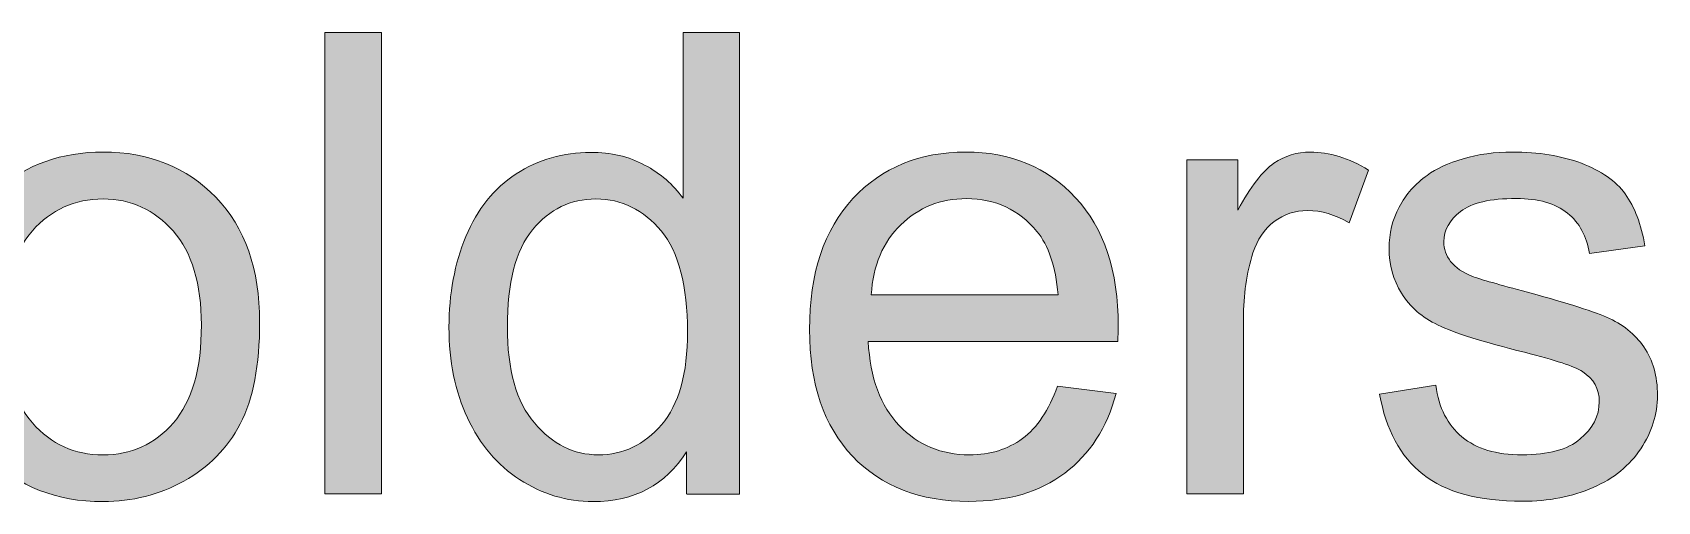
# Model space of a CAD drawing. Header units: inches. Extents: x 247 to 2765, y -1897 to -1110.
# Drawn here: x 1601.3 to 1611.96, y -1742.8 to -1739.72 of the extents above; entities that cross this region are included whole.
import ezdxf

# ---------------------------------------------------------------- set-up
doc = ezdxf.new("R2010")
doc.units = ezdxf.units.IN
doc.header["$MEASUREMENT"] = 0
doc.layers.add('Layer 1', color=7, linetype='Continuous')

# ---------------------------------------------------------------- blocks, each defined once
blk = doc.blocks.new('block 274')
at = {"layer": 'Layer 1', "true_color": 0x3cb54a}
h = blk.add_hatch(color=95, dxfattribs=at)
h.dxf.hatch_style = 2
h.paths.add_polyline_path([(1603.221, -1742.748), (1603.221, -1739.718), (1603.593, -1739.718), (1603.593, -1742.748)])
h = blk.add_hatch(color=95, dxfattribs=at)
h.dxf.hatch_style = 2
edge = h.paths.add_edge_path()
edge.add_spline(control_points=[(1605.594, -1742.748), (1605.594, -1742.748), (1605.594, -1742.471), (1605.594, -1742.471), (1605.455, -1742.689), (1605.25, -1742.798), (1604.98, -1742.798), (1604.806, -1742.798), (1604.645, -1742.749), (1604.498, -1742.653), (1604.352, -1742.558), (1604.238, -1742.423), (1604.156, -1742.249), (1604.076, -1742.076), (1604.035, -1741.877), (1604.035, -1741.653), (1604.035, -1741.434), (1604.072, -1741.235), (1604.146, -1741.057), (1604.22, -1740.879), (1604.329, -1740.741), (1604.475, -1740.647), (1604.621, -1740.552), (1604.784, -1740.505), (1604.965, -1740.505), (1605.097, -1740.505), (1605.215, -1740.532), (1605.318, -1740.588), (1605.422, -1740.644), (1605.505, -1740.716), (1605.571, -1740.806), (1605.571, -1740.806), (1605.571, -1739.718), (1605.571, -1739.718), (1605.571, -1739.718), (1605.941, -1739.718), (1605.941, -1739.718), (1605.941, -1739.718), (1605.941, -1742.749), (1605.941, -1742.749), (1605.941, -1742.749), (1605.595, -1742.749), (1605.595, -1742.749), (1605.595, -1742.749), (1605.595, -1742.748), (1605.595, -1742.748), (1605.595, -1742.748), (1605.594, -1742.748), (1605.594, -1742.748), (1605.594, -1742.748), (1605.594, -1742.748), (1605.594, -1742.748)], knot_values=[0, 0, 0, 0, 1, 1, 1, 2, 2, 2, 3, 3, 3, 4, 4, 4, 5, 5, 5, 6, 6, 6, 7, 7, 7, 8, 8, 8, 9, 9, 9, 10, 10, 10, 11, 11, 11, 12, 12, 12, 13, 13, 13, 14, 14, 14, 15, 15, 15, 16, 16, 16, 17, 17, 17, 17], degree=3, periodic=1)
edge = h.paths.add_edge_path()
edge.add_spline(control_points=[(1604.418, -1741.652), (1604.418, -1741.933), (1604.477, -1742.144), (1604.596, -1742.282), (1604.714, -1742.422), (1604.854, -1742.491), (1605.015, -1742.491), (1605.178, -1742.491), (1605.316, -1742.425), (1605.43, -1742.293), (1605.543, -1742.16), (1605.6, -1741.957), (1605.6, -1741.683), (1605.6, -1741.382), (1605.542, -1741.162), (1605.427, -1741.021), (1605.311, -1740.882), (1605.168, -1740.811), (1604.999, -1740.811), (1604.832, -1740.811), (1604.695, -1740.878), (1604.583, -1741.013), (1604.473, -1741.149), (1604.418, -1741.362), (1604.418, -1741.652)], knot_values=[0, 0, 0, 0, 1, 1, 1, 2, 2, 2, 3, 3, 3, 4, 4, 4, 5, 5, 5, 6, 6, 6, 7, 7, 7, 8, 8, 8, 8], degree=3, periodic=1)
h = blk.add_hatch(color=95, dxfattribs=at)
h.dxf.hatch_style = 2
edge = h.paths.add_edge_path()
edge.add_spline(control_points=[(1600.736, -1741.65), (1600.736, -1741.245), (1600.848, -1740.943), (1601.075, -1740.747), (1601.264, -1740.585), (1601.494, -1740.503), (1601.766, -1740.503), (1602.067, -1740.503), (1602.314, -1740.602), (1602.506, -1740.8), (1602.697, -1740.999), (1602.793, -1741.271), (1602.793, -1741.619), (1602.793, -1741.902), (1602.751, -1742.125), (1602.666, -1742.287), (1602.581, -1742.449), (1602.458, -1742.574), (1602.296, -1742.663), (1602.134, -1742.753), (1601.957, -1742.798), (1601.766, -1742.798), (1601.458, -1742.798), (1601.21, -1742.7), (1601.021, -1742.502), (1600.831, -1742.305), (1600.736, -1742.02), (1600.736, -1741.65)], knot_values=[0, 0, 0, 0, 1, 1, 1, 2, 2, 2, 3, 3, 3, 4, 4, 4, 5, 5, 5, 6, 6, 6, 7, 7, 7, 8, 8, 8, 9, 9, 9, 9], degree=3, periodic=1)
edge = h.paths.add_edge_path()
edge.add_spline(control_points=[(1601.119, -1741.65), (1601.119, -1741.932), (1601.18, -1742.143), (1601.302, -1742.282), (1601.426, -1742.422), (1601.579, -1742.492), (1601.766, -1742.492), (1601.949, -1742.492), (1602.104, -1742.422), (1602.227, -1742.281), (1602.349, -1742.14), (1602.411, -1741.926), (1602.411, -1741.638), (1602.411, -1741.367), (1602.348, -1741.161), (1602.226, -1741.021), (1602.103, -1740.882), (1601.949, -1740.811), (1601.766, -1740.811), (1601.58, -1740.811), (1601.425, -1740.881), (1601.302, -1741.02), (1601.18, -1741.159), (1601.119, -1741.369), (1601.119, -1741.65)], knot_values=[0, 0, 0, 0, 1, 1, 1, 2, 2, 2, 3, 3, 3, 4, 4, 4, 5, 5, 5, 6, 6, 6, 7, 7, 7, 8, 8, 8, 8], degree=3, periodic=1)
h = blk.add_hatch(color=95, dxfattribs=at)
h.dxf.hatch_style = 2
edge = h.paths.add_edge_path()
edge.add_spline(control_points=[(1608.027, -1742.041), (1608.027, -1742.041), (1608.411, -1742.089), (1608.411, -1742.089), (1608.351, -1742.313), (1608.238, -1742.488), (1608.074, -1742.612), (1607.91, -1742.735), (1607.701, -1742.797), (1607.446, -1742.797), (1607.126, -1742.797), (1606.87, -1742.698), (1606.682, -1742.5), (1606.494, -1742.302), (1606.4, -1742.025), (1606.4, -1741.669), (1606.4, -1741.299), (1606.496, -1741.013), (1606.685, -1740.808), (1606.877, -1740.604), (1607.122, -1740.503), (1607.426, -1740.503), (1607.72, -1740.503), (1607.96, -1740.602), (1608.146, -1740.803), (1608.332, -1741.002), (1608.425, -1741.283), (1608.425, -1741.646), (1608.425, -1741.669), (1608.424, -1741.701), (1608.423, -1741.746), (1608.423, -1741.746), (1606.785, -1741.746), (1606.785, -1741.746), (1606.798, -1741.987), (1606.867, -1742.171), (1606.989, -1742.299), (1607.113, -1742.427), (1607.265, -1742.491), (1607.449, -1742.491), (1607.586, -1742.491), (1607.702, -1742.455), (1607.797, -1742.384), (1607.894, -1742.312), (1607.97, -1742.198), (1608.027, -1742.041)], knot_values=[0, 0, 0, 0, 1, 1, 1, 2, 2, 2, 3, 3, 3, 4, 4, 4, 5, 5, 5, 6, 6, 6, 7, 7, 7, 8, 8, 8, 9, 9, 9, 10, 10, 10, 11, 11, 11, 12, 12, 12, 13, 13, 13, 14, 14, 14, 15, 15, 15, 15], degree=3, periodic=1)
edge = h.paths.add_edge_path()
edge.add_spline(control_points=[(1606.805, -1741.44), (1606.805, -1741.44), (1608.031, -1741.44), (1608.031, -1741.44), (1608.015, -1741.255), (1607.968, -1741.116), (1607.892, -1741.024), (1607.773, -1740.881), (1607.619, -1740.809), (1607.43, -1740.809), (1607.26, -1740.809), (1607.115, -1740.866), (1606.999, -1740.981), (1606.882, -1741.094), (1606.817, -1741.248), (1606.805, -1741.44)], knot_values=[0, 0, 0, 0, 1, 1, 1, 2, 2, 2, 3, 3, 3, 4, 4, 4, 5, 5, 5, 5], degree=3, periodic=1)
h = blk.add_hatch(color=95, dxfattribs=at)
h.dxf.hatch_style = 2
edge = h.paths.add_edge_path()
edge.add_spline(control_points=[(1608.875, -1742.748), (1608.875, -1742.748), (1608.875, -1740.553), (1608.875, -1740.553), (1608.875, -1740.553), (1609.209, -1740.553), (1609.209, -1740.553), (1609.209, -1740.553), (1609.209, -1740.885), (1609.209, -1740.885), (1609.294, -1740.73), (1609.374, -1740.627), (1609.446, -1740.577), (1609.518, -1740.527), (1609.599, -1740.503), (1609.685, -1740.503), (1609.81, -1740.503), (1609.938, -1740.542), (1610.068, -1740.622), (1610.068, -1740.622), (1609.94, -1740.968), (1609.94, -1740.968), (1609.849, -1740.914), (1609.758, -1740.887), (1609.667, -1740.887), (1609.586, -1740.887), (1609.512, -1740.911), (1609.449, -1740.96), (1609.383, -1741.01), (1609.338, -1741.077), (1609.309, -1741.164), (1609.268, -1741.296), (1609.247, -1741.441), (1609.247, -1741.598), (1609.247, -1741.598), (1609.247, -1742.747), (1609.247, -1742.747), (1609.247, -1742.747), (1608.875, -1742.747), (1608.875, -1742.747), (1608.875, -1742.747), (1608.875, -1742.748), (1608.875, -1742.748)], knot_values=[0, 0, 0, 0, 1, 1, 1, 2, 2, 2, 3, 3, 3, 4, 4, 4, 5, 5, 5, 6, 6, 6, 7, 7, 7, 8, 8, 8, 9, 9, 9, 10, 10, 10, 11, 11, 11, 12, 12, 12, 13, 13, 13, 14, 14, 14, 14], degree=3, periodic=1)
h = blk.add_hatch(color=95, dxfattribs=at)
h.dxf.hatch_style = 2
edge = h.paths.add_edge_path()
edge.add_spline(control_points=[(1610.14, -1742.092), (1610.14, -1742.092), (1610.508, -1742.034), (1610.508, -1742.034), (1610.529, -1742.182), (1610.586, -1742.295), (1610.68, -1742.373), (1610.775, -1742.452), (1610.907, -1742.491), (1611.075, -1742.491), (1611.246, -1742.491), (1611.374, -1742.457), (1611.456, -1742.387), (1611.538, -1742.318), (1611.581, -1742.235), (1611.581, -1742.142), (1611.581, -1742.059), (1611.544, -1741.992), (1611.47, -1741.944), (1611.419, -1741.911), (1611.293, -1741.869), (1611.09, -1741.818), (1610.818, -1741.75), (1610.628, -1741.69), (1610.524, -1741.639), (1610.419, -1741.589), (1610.338, -1741.519), (1610.283, -1741.43), (1610.229, -1741.341), (1610.202, -1741.244), (1610.202, -1741.135), (1610.202, -1741.038), (1610.224, -1740.947), (1610.268, -1740.864), (1610.313, -1740.78), (1610.375, -1740.711), (1610.452, -1740.656), (1610.51, -1740.613), (1610.589, -1740.576), (1610.689, -1740.547), (1610.789, -1740.517), (1610.896, -1740.503), (1611.01, -1740.503), (1611.183, -1740.503), (1611.334, -1740.527), (1611.464, -1740.577), (1611.594, -1740.627), (1611.69, -1740.693), (1611.751, -1740.778), (1611.814, -1740.863), (1611.856, -1740.977), (1611.88, -1741.119), (1611.88, -1741.119), (1611.516, -1741.168), (1611.516, -1741.168), (1611.499, -1741.056), (1611.451, -1740.968), (1611.373, -1740.904), (1611.293, -1740.84), (1611.181, -1740.808), (1611.037, -1740.808), (1610.866, -1740.808), (1610.744, -1740.836), (1610.671, -1740.893), (1610.598, -1740.949), (1610.561, -1741.016), (1610.561, -1741.091), (1610.561, -1741.14), (1610.576, -1741.183), (1610.606, -1741.221), (1610.637, -1741.26), (1610.685, -1741.294), (1610.749, -1741.32), (1610.786, -1741.334), (1610.896, -1741.366), (1611.078, -1741.415), (1611.341, -1741.485), (1611.525, -1741.543), (1611.629, -1741.587), (1611.733, -1741.632), (1611.815, -1741.698), (1611.874, -1741.783), (1611.933, -1741.869), (1611.963, -1741.975), (1611.963, -1742.101), (1611.963, -1742.225), (1611.926, -1742.342), (1611.853, -1742.451), (1611.781, -1742.561), (1611.677, -1742.646), (1611.54, -1742.706), (1611.404, -1742.766), (1611.249, -1742.796), (1611.077, -1742.796), (1610.791, -1742.796), (1610.574, -1742.737), (1610.424, -1742.618), (1610.274, -1742.5), (1610.181, -1742.326), (1610.14, -1742.092)], knot_values=[0, 0, 0, 0, 1, 1, 1, 2, 2, 2, 3, 3, 3, 4, 4, 4, 5, 5, 5, 6, 6, 6, 7, 7, 7, 8, 8, 8, 9, 9, 9, 10, 10, 10, 11, 11, 11, 12, 12, 12, 13, 13, 13, 14, 14, 14, 15, 15, 15, 16, 16, 16, 17, 17, 17, 18, 18, 18, 19, 19, 19, 20, 20, 20, 21, 21, 21, 22, 22, 22, 23, 23, 23, 24, 24, 24, 25, 25, 25, 26, 26, 26, 27, 27, 27, 28, 28, 28, 29, 29, 29, 30, 30, 30, 31, 31, 31, 32, 32, 32, 33, 33, 33, 33], degree=3, periodic=1)
at = {"layer": 'Layer 1', "lineweight": 0}
blk.add_lwpolyline([(1603.221, -1742.748), (1603.221, -1739.718), (1603.593, -1739.718), (1603.593, -1742.748), (1603.221, -1742.748)], dxfattribs=at)
for points, knots in [([(1605.594, -1742.748), (1605.594, -1742.748), (1605.594, -1742.471), (1605.594, -1742.471), (1605.455, -1742.689), (1605.25, -1742.798), (1604.98, -1742.798), (1604.806, -1742.798), (1604.645, -1742.749), (1604.498, -1742.653), (1604.352, -1742.558), (1604.238, -1742.423), (1604.156, -1742.249), (1604.076, -1742.076), (1604.035, -1741.877), (1604.035, -1741.653), (1604.035, -1741.434), (1604.072, -1741.235), (1604.146, -1741.057), (1604.22, -1740.879), (1604.329, -1740.741), (1604.475, -1740.647), (1604.621, -1740.552), (1604.784, -1740.505), (1604.965, -1740.505), (1605.097, -1740.505), (1605.215, -1740.532), (1605.318, -1740.588), (1605.422, -1740.644), (1605.505, -1740.716), (1605.571, -1740.806), (1605.571, -1740.806), (1605.571, -1739.718), (1605.571, -1739.718), (1605.571, -1739.718), (1605.941, -1739.718), (1605.941, -1739.718), (1605.941, -1739.718), (1605.941, -1742.749), (1605.941, -1742.749), (1605.941, -1742.749), (1605.595, -1742.749), (1605.595, -1742.749), (1605.595, -1742.749), (1605.595, -1742.748), (1605.595, -1742.748), (1605.595, -1742.748), (1605.594, -1742.748), (1605.594, -1742.748), (1605.594, -1742.748), (1605.594, -1742.748), (1605.594, -1742.748)], [0, 0, 0, 0, 1, 1, 1, 2, 2, 2, 3, 3, 3, 4, 4, 4, 5, 5, 5, 6, 6, 6, 7, 7, 7, 8, 8, 8, 9, 9, 9, 10, 10, 10, 11, 11, 11, 12, 12, 12, 13, 13, 13, 14, 14, 14, 15, 15, 15, 16, 16, 16, 17, 17, 17, 17]), ([(1600.736, -1741.65), (1600.736, -1741.245), (1600.848, -1740.943), (1601.075, -1740.747), (1601.264, -1740.585), (1601.494, -1740.503), (1601.766, -1740.503), (1602.067, -1740.503), (1602.314, -1740.602), (1602.506, -1740.8), (1602.697, -1740.999), (1602.793, -1741.271), (1602.793, -1741.619), (1602.793, -1741.902), (1602.751, -1742.125), (1602.666, -1742.287), (1602.581, -1742.449), (1602.458, -1742.574), (1602.296, -1742.663), (1602.134, -1742.753), (1601.957, -1742.798), (1601.766, -1742.798), (1601.458, -1742.798), (1601.21, -1742.7), (1601.021, -1742.502), (1600.831, -1742.305), (1600.736, -1742.02), (1600.736, -1741.65)], [0, 0, 0, 0, 1, 1, 1, 2, 2, 2, 3, 3, 3, 4, 4, 4, 5, 5, 5, 6, 6, 6, 7, 7, 7, 8, 8, 8, 9, 9, 9, 9]), ([(1608.027, -1742.041), (1608.027, -1742.041), (1608.411, -1742.089), (1608.411, -1742.089), (1608.351, -1742.313), (1608.238, -1742.488), (1608.074, -1742.612), (1607.91, -1742.735), (1607.701, -1742.797), (1607.446, -1742.797), (1607.126, -1742.797), (1606.87, -1742.698), (1606.682, -1742.5), (1606.494, -1742.302), (1606.4, -1742.025), (1606.4, -1741.669), (1606.4, -1741.299), (1606.496, -1741.013), (1606.685, -1740.808), (1606.877, -1740.604), (1607.122, -1740.503), (1607.426, -1740.503), (1607.72, -1740.503), (1607.96, -1740.602), (1608.146, -1740.803), (1608.332, -1741.002), (1608.425, -1741.283), (1608.425, -1741.646), (1608.425, -1741.669), (1608.424, -1741.701), (1608.423, -1741.746), (1608.423, -1741.746), (1606.785, -1741.746), (1606.785, -1741.746), (1606.798, -1741.987), (1606.867, -1742.171), (1606.989, -1742.299), (1607.113, -1742.427), (1607.265, -1742.491), (1607.449, -1742.491), (1607.586, -1742.491), (1607.702, -1742.455), (1607.797, -1742.384), (1607.894, -1742.312), (1607.97, -1742.198), (1608.027, -1742.041)], [0, 0, 0, 0, 1, 1, 1, 2, 2, 2, 3, 3, 3, 4, 4, 4, 5, 5, 5, 6, 6, 6, 7, 7, 7, 8, 8, 8, 9, 9, 9, 10, 10, 10, 11, 11, 11, 12, 12, 12, 13, 13, 13, 14, 14, 14, 15, 15, 15, 15]), ([(1608.875, -1742.748), (1608.875, -1742.748), (1608.875, -1740.553), (1608.875, -1740.553), (1608.875, -1740.553), (1609.209, -1740.553), (1609.209, -1740.553), (1609.209, -1740.553), (1609.209, -1740.885), (1609.209, -1740.885), (1609.294, -1740.73), (1609.374, -1740.627), (1609.446, -1740.577), (1609.518, -1740.527), (1609.599, -1740.503), (1609.685, -1740.503), (1609.81, -1740.503), (1609.938, -1740.542), (1610.068, -1740.622), (1610.068, -1740.622), (1609.94, -1740.968), (1609.94, -1740.968), (1609.849, -1740.914), (1609.758, -1740.887), (1609.667, -1740.887), (1609.586, -1740.887), (1609.512, -1740.911), (1609.449, -1740.96), (1609.383, -1741.01), (1609.338, -1741.077), (1609.309, -1741.164), (1609.268, -1741.296), (1609.247, -1741.441), (1609.247, -1741.598), (1609.247, -1741.598), (1609.247, -1742.747), (1609.247, -1742.747), (1609.247, -1742.747), (1608.875, -1742.747), (1608.875, -1742.747), (1608.875, -1742.747), (1608.875, -1742.748), (1608.875, -1742.748)], [0, 0, 0, 0, 1, 1, 1, 2, 2, 2, 3, 3, 3, 4, 4, 4, 5, 5, 5, 6, 6, 6, 7, 7, 7, 8, 8, 8, 9, 9, 9, 10, 10, 10, 11, 11, 11, 12, 12, 12, 13, 13, 13, 14, 14, 14, 14]), ([(1610.14, -1742.092), (1610.14, -1742.092), (1610.508, -1742.034), (1610.508, -1742.034), (1610.529, -1742.182), (1610.586, -1742.295), (1610.68, -1742.373), (1610.775, -1742.452), (1610.907, -1742.491), (1611.075, -1742.491), (1611.246, -1742.491), (1611.374, -1742.457), (1611.456, -1742.387), (1611.538, -1742.318), (1611.581, -1742.235), (1611.581, -1742.142), (1611.581, -1742.059), (1611.544, -1741.992), (1611.47, -1741.944), (1611.419, -1741.911), (1611.293, -1741.869), (1611.09, -1741.818), (1610.818, -1741.75), (1610.628, -1741.69), (1610.524, -1741.639), (1610.419, -1741.589), (1610.338, -1741.519), (1610.283, -1741.43), (1610.229, -1741.341), (1610.202, -1741.244), (1610.202, -1741.135), (1610.202, -1741.038), (1610.224, -1740.947), (1610.268, -1740.864), (1610.313, -1740.78), (1610.375, -1740.711), (1610.452, -1740.656), (1610.51, -1740.613), (1610.589, -1740.576), (1610.689, -1740.547), (1610.789, -1740.517), (1610.896, -1740.503), (1611.01, -1740.503), (1611.183, -1740.503), (1611.334, -1740.527), (1611.464, -1740.577), (1611.594, -1740.627), (1611.69, -1740.693), (1611.751, -1740.778), (1611.814, -1740.863), (1611.856, -1740.977), (1611.88, -1741.119), (1611.88, -1741.119), (1611.516, -1741.168), (1611.516, -1741.168), (1611.499, -1741.056), (1611.451, -1740.968), (1611.373, -1740.904), (1611.293, -1740.84), (1611.181, -1740.808), (1611.037, -1740.808), (1610.866, -1740.808), (1610.744, -1740.836), (1610.671, -1740.893), (1610.598, -1740.949), (1610.561, -1741.016), (1610.561, -1741.091), (1610.561, -1741.14), (1610.576, -1741.183), (1610.606, -1741.221), (1610.637, -1741.26), (1610.685, -1741.294), (1610.749, -1741.32), (1610.786, -1741.334), (1610.896, -1741.366), (1611.078, -1741.415), (1611.341, -1741.485), (1611.525, -1741.543), (1611.629, -1741.587), (1611.733, -1741.632), (1611.815, -1741.698), (1611.874, -1741.783), (1611.933, -1741.869), (1611.963, -1741.975), (1611.963, -1742.101), (1611.963, -1742.225), (1611.926, -1742.342), (1611.853, -1742.451), (1611.781, -1742.561), (1611.677, -1742.646), (1611.54, -1742.706), (1611.404, -1742.766), (1611.249, -1742.796), (1611.077, -1742.796), (1610.791, -1742.796), (1610.574, -1742.737), (1610.424, -1742.618), (1610.274, -1742.5), (1610.181, -1742.326), (1610.14, -1742.092)], [0, 0, 0, 0, 1, 1, 1, 2, 2, 2, 3, 3, 3, 4, 4, 4, 5, 5, 5, 6, 6, 6, 7, 7, 7, 8, 8, 8, 9, 9, 9, 10, 10, 10, 11, 11, 11, 12, 12, 12, 13, 13, 13, 14, 14, 14, 15, 15, 15, 16, 16, 16, 17, 17, 17, 18, 18, 18, 19, 19, 19, 20, 20, 20, 21, 21, 21, 22, 22, 22, 23, 23, 23, 24, 24, 24, 25, 25, 25, 26, 26, 26, 27, 27, 27, 28, 28, 28, 29, 29, 29, 30, 30, 30, 31, 31, 31, 32, 32, 32, 33, 33, 33, 33]), ([(1601.119, -1741.65), (1601.119, -1741.932), (1601.18, -1742.143), (1601.302, -1742.282), (1601.426, -1742.422), (1601.579, -1742.492), (1601.766, -1742.492), (1601.949, -1742.492), (1602.104, -1742.422), (1602.227, -1742.281), (1602.349, -1742.14), (1602.411, -1741.926), (1602.411, -1741.638), (1602.411, -1741.367), (1602.348, -1741.161), (1602.226, -1741.021), (1602.103, -1740.882), (1601.949, -1740.811), (1601.766, -1740.811), (1601.58, -1740.811), (1601.425, -1740.881), (1601.302, -1741.02), (1601.18, -1741.159), (1601.119, -1741.369), (1601.119, -1741.65)], [0, 0, 0, 0, 1, 1, 1, 2, 2, 2, 3, 3, 3, 4, 4, 4, 5, 5, 5, 6, 6, 6, 7, 7, 7, 8, 8, 8, 8]), ([(1604.418, -1741.652), (1604.418, -1741.933), (1604.477, -1742.144), (1604.596, -1742.282), (1604.714, -1742.422), (1604.854, -1742.491), (1605.015, -1742.491), (1605.178, -1742.491), (1605.316, -1742.425), (1605.43, -1742.293), (1605.543, -1742.16), (1605.6, -1741.957), (1605.6, -1741.683), (1605.6, -1741.382), (1605.542, -1741.162), (1605.427, -1741.021), (1605.311, -1740.882), (1605.168, -1740.811), (1604.999, -1740.811), (1604.832, -1740.811), (1604.695, -1740.878), (1604.583, -1741.013), (1604.473, -1741.149), (1604.418, -1741.362), (1604.418, -1741.652)], [0, 0, 0, 0, 1, 1, 1, 2, 2, 2, 3, 3, 3, 4, 4, 4, 5, 5, 5, 6, 6, 6, 7, 7, 7, 8, 8, 8, 8]), ([(1606.805, -1741.44), (1606.805, -1741.44), (1608.031, -1741.44), (1608.031, -1741.44), (1608.015, -1741.255), (1607.968, -1741.116), (1607.892, -1741.024), (1607.773, -1740.881), (1607.619, -1740.809), (1607.43, -1740.809), (1607.26, -1740.809), (1607.115, -1740.866), (1606.999, -1740.981), (1606.882, -1741.094), (1606.817, -1741.248), (1606.805, -1741.44)], [0, 0, 0, 0, 1, 1, 1, 2, 2, 2, 3, 3, 3, 4, 4, 4, 5, 5, 5, 5])]:
    blk.add_open_spline(points, degree=3, knots=knots, dxfattribs=at)

msp = doc.modelspace()

# ---------------------------------------------------------------- block references
at = {"layer": 'Layer 1'}
msp.add_blockref('block 274', (0, 0), dxfattribs=at)

doc.saveas('drawing.dxf')
